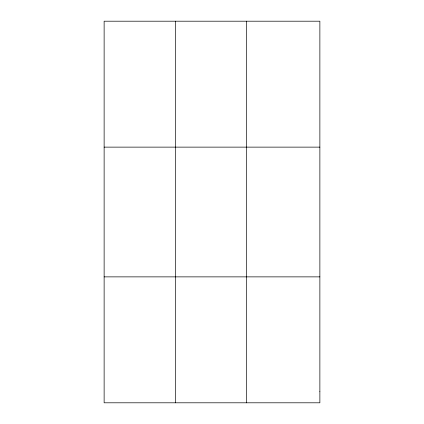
<?xml version="1.0" encoding="UTF-8"?>
<svg xmlns="http://www.w3.org/2000/svg" width="424" height="424" viewBox="0 0 424 424"><rect width="100%" height="100%" fill="white"/><g stroke="black" fill="none" stroke-linecap="round" stroke-linejoin="round"><path stroke-width="0.64" d="M175.324 402.8L175.324 21.2M246.519 402.8L246.519 21.2M104.129 147.128L319.871 147.128M104.129 276.872L319.871 276.872M319.871 391.352L319.871 402.8L104.129 402.8L104.129 21.2L319.871 21.2L319.871 391.352"/></g></svg>
